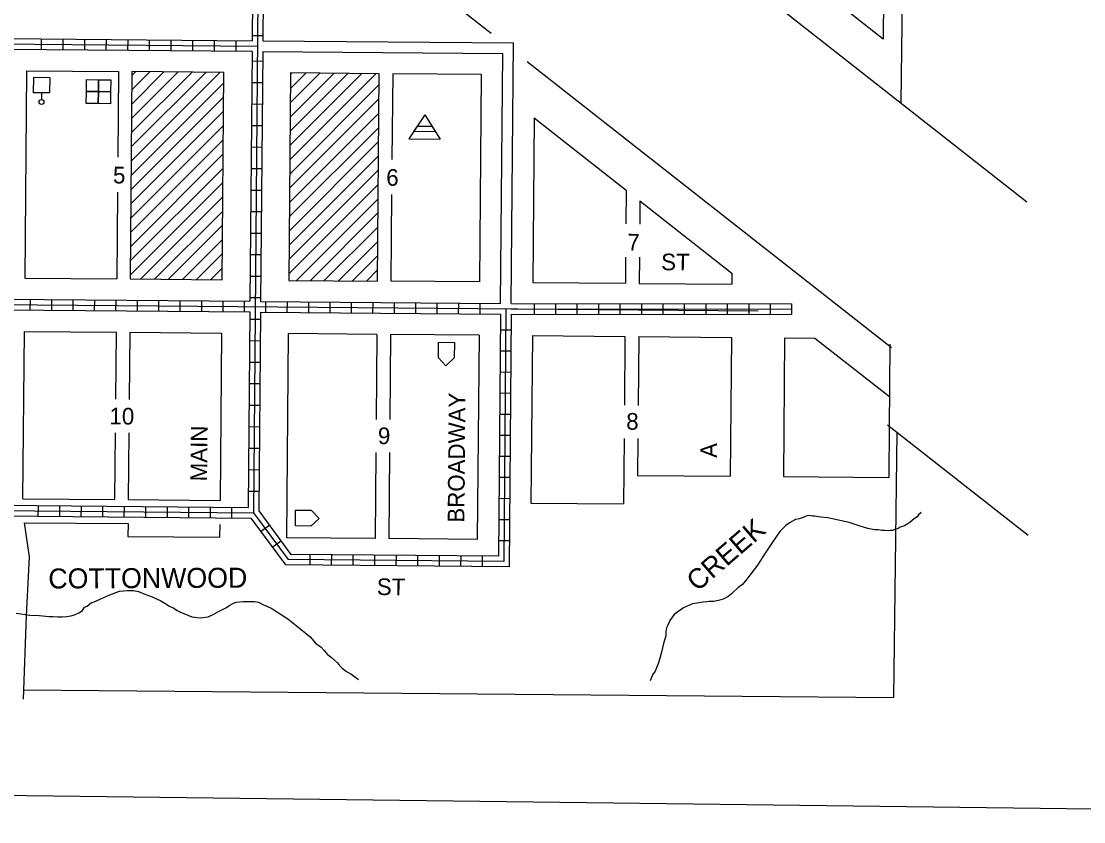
# Model space of a CAD drawing. Extents: x 1341407 to 2320954, y 15675363 to 16353278.
# Drawn here: x 1353008 to 1354603, y 15780344 to 15781546 of the extents above; entities that cross this region are included whole.
import ezdxf

# ---------------------------------------------------------------- set-up
doc = ezdxf.new("R2010")
doc.units = 0
for name, color, linetype in [('L10', 7, 'Continuous'), ('L13', 7, 'Continuous'), ('L14', 7, 'Continuous'), ('L18', 7, 'Continuous'), ('L2', 7, 'Continuous'), ('L23', 7, 'Continuous'), ('L5', 7, 'Continuous'), ('L6', 7, 'Continuous'), ('L7', 7, 'Continuous'), ('L9', 7, 'Continuous')]:
    doc.layers.add(name, color=color, linetype=linetype)

msp = doc.modelspace()

# ---------------------------------------------------------------- linework, layer by layer
at = {"layer": 'L10'}
for p, q in [((1353038.6, 15781438.1), (1353038.6, 15781428.1)), ((1353613.8, 15781405.2), (1353589.9, 15781369.1)), ((1353613.8, 15781405.2), (1353636.7, 15781368.6)), ((1353589.9, 15781369.1), (1353636.7, 15781368.6))]:
    msp.add_line(p, q, dxfattribs=at)
for points in [[(1353050.8, 15781461.4), (1353050.6, 15781438), (1353026.7, 15781438.2), (1353026.9, 15781461.7)], [(1353105.9, 15781440.2), (1353106.2, 15781458.1), (1353124.1, 15781457.9), (1353123.9, 15781440)], [(1353123.9, 15781440), (1353124.1, 15781457.9), (1353142.5, 15781457.7), (1353142.3, 15781439.7)], [(1353105.7, 15781422.3), (1353105.9, 15781440.2), (1353123.9, 15781440), (1353123.6, 15781422.1)], [(1353123.6, 15781422.1), (1353123.9, 15781440), (1353142.3, 15781439.7), (1353142.1, 15781421.8)], [(1353602.7, 15781388.4), (1353624.4, 15781388.1), (1353629.8, 15781379.6), (1353597.1, 15781380)], [(1353658.3, 15781063.6), (1353658.1, 15781040.2), (1353645.6, 15781028.3), (1353634.2, 15781040.4), (1353634.4, 15781063.8)], [(1353419.8, 15780811.9), (1353443.2, 15780811.7), (1353455, 15780799.2), (1353442.9, 15780787.8), (1353419.5, 15780788)]]:
    msp.add_lwpolyline(points, close=True, dxfattribs=at)
msp.add_circle((1353038.5, 15781424.4), 3.74, dxfattribs=at)
at = {"layer": 'L13'}
msp.add_lwpolyline([(1356221.1, 15783766.4), (1349415.6, 15783851.5), (1349372.8, 15780429), (1356178.3, 15780343.9)], close=True, dxfattribs=at)
at = {"layer": 'L14'}
for p, q in [((1353173.1, 15781335.6), (1353306.4, 15781468.9)), ((1353173.3, 15781357), (1353285.4, 15781469.1)), ((1353173.5, 15781378.4), (1353264.4, 15781469.2)), ((1353173.7, 15781399.8), (1353243.3, 15781469.4)), ((1353173.9, 15781421.2), (1353222.3, 15781469.6)), ((1353174, 15781442.6), (1353201.3, 15781469.8)), ((1353174.2, 15781464), (1353180.2, 15781470)), ((1353411.1, 15781337.7), (1353540.3, 15781466.9)), ((1353411.3, 15781359.1), (1353519.3, 15781467.1)), ((1353411.5, 15781380.5), (1353498.2, 15781467.2)), ((1353411.7, 15781401.9), (1353477.2, 15781467.4)), ((1353411.9, 15781423.3), (1353456.2, 15781467.6)), ((1353412.1, 15781444.7), (1353435.1, 15781467.8)), ((1353412.2, 15781466.1), (1353414.1, 15781468)), ((1353172.9, 15781314.2), (1353312.1, 15781453.4)), ((1353411, 15781316.3), (1353545.1, 15781450.5)), ((1353172.8, 15781292.8), (1353312, 15781432)), ((1353410.8, 15781294.9), (1353544.9, 15781429.1)), ((1353172.6, 15781271.4), (1353311.8, 15781410.6)), ((1353410.6, 15781273.5), (1353544.7, 15781407.7)), ((1353172.4, 15781250), (1353311.6, 15781389.2)), ((1353410.4, 15781252.1), (1353544.6, 15781386.3)), ((1353172.2, 15781228.6), (1353311.4, 15781367.8)), ((1353410.2, 15781230.7), (1353544.4, 15781364.9)), ((1353172, 15781207.2), (1353311.2, 15781346.4)), ((1353410, 15781209.3), (1353544.2, 15781343.5)), ((1353171.8, 15781185.8), (1353311, 15781325)), ((1353409.9, 15781187.9), (1353544, 15781322.1)), ((1353171.7, 15781164.4), (1353310.9, 15781303.6)), ((1353409.7, 15781166.6), (1353543.8, 15781300.7)), ((1353187.1, 15781158.6), (1353310.7, 15781282.2)), ((1353421, 15781156.6), (1353543.6, 15781279.3)), ((1353208.1, 15781158.5), (1353310.5, 15781260.8)), ((1353442, 15781156.5), (1353543.5, 15781257.9)), ((1353229.2, 15781158.3), (1353310.3, 15781239.4)), ((1353463, 15781156.3), (1353543.3, 15781236.5)), ((1353250.2, 15781158.1), (1353310.1, 15781218)), ((1353484.1, 15781156.1), (1353543.1, 15781215.1)), ((1353271.2, 15781157.9), (1353309.9, 15781196.6)), ((1353505.1, 15781155.9), (1353542.9, 15781193.7)), ((1353292.3, 15781157.7), (1353309.8, 15781175.2)), ((1353526.1, 15781155.7), (1353542.7, 15781172.3))]:
    msp.add_line(p, q, dxfattribs=at)
for points in [[(1353174.3, 15781470), (1353171.6, 15781158.8), (1353309.6, 15781157.6), (1353312.3, 15781468.8)], [(1353412.3, 15781468), (1353409.6, 15781156.7), (1353542.6, 15781155.6), (1353545.2, 15781466.8)]]:
    msp.add_lwpolyline(points, close=True, dxfattribs=at)
at = {"layer": 'L18'}
for p, q in [((1354310.4, 15782521.3), (1354301.8, 15781518.6)), ((1353424.7, 15782132.7), (1354517.6, 15781274.8)), ((1353420, 15781758), (1353713.4, 15781527.7)), ((1354301.8, 15781518.6), (1354142.5, 15781644.6)), ((1353767.3, 15781485.3), (1354314.2, 15781056)), ((1353016.2, 15781471.4), (1353013.5, 15781160.1)), ((1353016.2, 15781471.4), (1353154.2, 15781470.2)), ((1353154.2, 15781470.2), (1353153.1, 15781341.4)), ((1353565.6, 15781466.7), (1353564.5, 15781337.9)), ((1353698.6, 15781465.5), (1353565.6, 15781466.7)), ((1353698.6, 15781465.5), (1353695.9, 15781154.3)), ((1353778, 15781400.7), (1353775.9, 15781153.6)), ((1353778, 15781400.7), (1353916.1, 15781292.3)), ((1353152.6, 15781289.1), (1353151.5, 15781159)), ((1353916.1, 15781292.3), (1353915.6, 15781241.4)), ((1353564, 15781285.6), (1353562.9, 15781155.4)), ((1353936.7, 15781276.1), (1353936.4, 15781241.2)), ((1353936.7, 15781276.1), (1354074.7, 15781167.7)), ((1353915.2, 15781191.6), (1353914.9, 15781152.4)), ((1353935.9, 15781191.5), (1353935.6, 15781152.2)), ((1353013.5, 15781160.1), (1353151.5, 15781158.9)), ((1354074.7, 15781167.7), (1354074.6, 15781151.1)), ((1353695.9, 15781154.3), (1353562.9, 15781155.4)), ((1353010.7, 15780828.8), (1353012.9, 15781080.1)), ((1353012.9, 15781080.1), (1353150.9, 15781078.9)), ((1353150, 15780978.1), (1353150.9, 15781078.9)), ((1353170.9, 15781078.8), (1353170.1, 15780978)), ((1353170.9, 15781078.8), (1353308.9, 15781077.6)), ((1353308.9, 15781077.6), (1353306.8, 15780826.3)), ((1353408.9, 15781076.7), (1353406.3, 15780770.4)), ((1353541.9, 15781075.6), (1353408.9, 15781076.7)), ((1353541.9, 15781075.6), (1353540.8, 15780948)), ((1353562.2, 15781075.4), (1353561.1, 15780947.8)), ((1353695.2, 15781074.3), (1353562.2, 15781075.4)), ((1353695.2, 15781074.3), (1353692.6, 15780767.9)), ((1353775.2, 15781073.7), (1353773.1, 15780822.3)), ((1353914.2, 15781072.5), (1353913.3, 15780969.1)), ((1353934.9, 15781072.3), (1353934, 15780968.9)), ((1354073.9, 15781071.1), (1354072.1, 15780862.7)), ((1354153.9, 15781070.4), (1354152.1, 15780862)), ((1354199.2, 15781070), (1354311.2, 15780982.1)), ((1354311.9, 15781060.8), (1354310.8, 15780935)), ((1354308.5, 15780939.8), (1354519.4, 15780774.2)), ((1354310.9, 15780938), (1354310.2, 15780860.7)), ((1353148.7, 15780827.6), (1353149.6, 15780927.7)), ((1353169.6, 15780927.6), (1353168.8, 15780827.5)), ((1353912.9, 15780919.3), (1353912, 15780821.1)), ((1353933.6, 15780919.1), (1353933.1, 15780863.9)), ((1353540.4, 15780898.3), (1353539.3, 15780769.2)), ((1353560.7, 15780898.1), (1353559.6, 15780769.1)), ((1353010.7, 15780828.8), (1353148.7, 15780827.6)), ((1353168.8, 15780827.5), (1353306.8, 15780826.3)), ((1353012.6, 15780792.8), (1353168.5, 15780791.5)), ((1353168.5, 15780791.5), (1353168.3, 15780772.4)), ((1353306.3, 15780771.2), (1353306.5, 15780790.3)), ((1353168.3, 15780772.4), (1353306.3, 15780771.2)), ((1353539.3, 15780769.2), (1353406.3, 15780770.4)), ((1353692.6, 15780767.9), (1353559.6, 15780769.1))]:
    msp.add_line(p, q, dxfattribs=at)
msp.add_lwpolyline([(1353012.6, 15780792.8), (1353019.8, 15780741.6), (1353015.6, 15780652.9), (1353011, 15780527.8)], dxfattribs=at)
at = {"layer": 'L2'}
for p, q in [((1354346.2, 15782931.3), (1354328.2, 15781423.5)), ((1354322.3, 15780929), (1354317.5, 15780530.7)), ((1353011.5, 15780541.9), (1354317.5, 15780530.7))]:
    msp.add_line(p, q, dxfattribs=at)
at = {"layer": 'L5'}
for p, q in [((1353377.6, 15783262), (1353356.6, 15780807.9)), ((1353360.6, 15782210.5), (1353354.7, 15781516.5)), ((1353376.5, 15782198), (1353370.7, 15781516.3)), ((1351706.5, 15781522.6), (1353362.6, 15781508.4)), ((1352984.6, 15781519.7), (1353354.7, 15781516.5)), ((1353038, 15781519.3), (1353037.8, 15781503.1)), ((1353070.4, 15781519), (1353070.3, 15781502.8)), ((1353102.9, 15781518.8), (1353102.8, 15781502.5)), ((1353135.4, 15781518.5), (1353135.2, 15781502.2)), ((1353167.9, 15781518.2), (1353167.7, 15781502)), ((1353200.3, 15781517.9), (1353200.2, 15781501.7)), ((1353232.8, 15781517.7), (1353232.7, 15781501.4)), ((1353265.3, 15781517.4), (1353265.1, 15781501.1)), ((1353297.7, 15781517.1), (1353297.6, 15781500.9)), ((1353330.2, 15781516.8), (1353330.1, 15781500.6)), ((1353354.7, 15781524.2), (1353370.8, 15781524.1)), ((1352984.5, 15781503.7), (1353354.5, 15781500.5)), ((1353354.5, 15781500.5), (1353351.3, 15781125.3)), ((1353370.5, 15781500.4), (1353367.3, 15781125.1)), ((1353354.4, 15781486.1), (1353370.5, 15781485.9)), ((1353354.1, 15781453.8), (1353370.2, 15781453.6)), ((1353353.8, 15781421.5), (1353369.9, 15781421.3)), ((1353353.5, 15781389.2), (1353369.7, 15781389)), ((1353353.2, 15781356.9), (1353369.4, 15781356.8)), ((1353353, 15781324.6), (1353369.1, 15781324.5)), ((1353352.7, 15781292.3), (1353368.8, 15781292.2)), ((1353352.4, 15781260), (1353368.6, 15781259.9)), ((1353352.1, 15781227.7), (1353368.3, 15781227.6)), ((1353351.9, 15781195.4), (1353368, 15781195.3)), ((1353351.6, 15781163.1), (1353367.7, 15781163)), ((1353775.9, 15781153.6), (1353914.9, 15781152.4)), ((1353935.6, 15781152.2), (1354074.6, 15781151)), ((1351703.2, 15781131.3), (1354114.2, 15781110.8)), ((1352981.3, 15781128.4), (1353351.3, 15781125.3)), ((1353021.3, 15781128.1), (1353021.2, 15781112.1)), ((1353351.3, 15781130.8), (1353367.5, 15781130.7)), ((1352981.1, 15781112.4), (1353351.2, 15781109.3)), ((1353053.5, 15781127.9), (1353053.3, 15781111.8)), ((1353085.6, 15781127.6), (1353085.5, 15781111.5)), ((1353117.8, 15781127.3), (1353117.6, 15781111.2)), ((1353149.9, 15781127), (1353149.8, 15781111)), ((1353182.1, 15781126.8), (1353181.9, 15781110.7)), ((1353214.2, 15781126.5), (1353214.1, 15781110.4)), ((1353246.3, 15781126.2), (1353246.2, 15781110.1)), ((1353278.5, 15781125.9), (1353278.4, 15781109.9)), ((1353310.6, 15781125.7), (1353310.5, 15781109.6)), ((1353342.8, 15781125.4), (1353342.7, 15781109.3)), ((1353367.3, 15781125.1), (1353727.6, 15781122.1)), ((1353374.9, 15781125.1), (1353374.8, 15781109)), ((1353407.1, 15781124.8), (1353406.9, 15781108.8)), ((1353439.2, 15781124.6), (1353439.1, 15781108.5)), ((1353471.4, 15781124.3), (1353471.2, 15781108.2)), ((1353503.5, 15781124), (1353503.4, 15781107.9)), ((1353535.7, 15781123.7), (1353535.5, 15781107.7)), ((1353567.8, 15781123.5), (1353567.7, 15781107.4)), ((1353600, 15781123.2), (1353599.8, 15781107.1)), ((1353632.1, 15781122.9), (1353632, 15781106.8)), ((1353664.3, 15781122.6), (1353664.1, 15781106.6)), ((1353696.4, 15781122.4), (1353696.3, 15781106.3)), ((1353735.6, 15781114), (1353732.3, 15780734.6)), ((1353743.5, 15781113.9), (1354164.4, 15781113.4)), ((1353743.6, 15781121.9), (1354164.4, 15781121.4)), ((1353777.8, 15781121.9), (1353777.7, 15781105.8)), ((1353810, 15781121.8), (1353810, 15781105.7)), ((1353842.2, 15781121.8), (1353842.2, 15781105.7)), ((1353874.4, 15781121.8), (1353874.4, 15781105.7)), ((1353906.6, 15781121.7), (1353906.6, 15781105.6)), ((1353938.8, 15781121.7), (1353938.8, 15781105.6)), ((1353971.1, 15781121.6), (1353971, 15781105.5)), ((1354003.3, 15781121.6), (1354003.3, 15781105.5)), ((1354035.5, 15781121.6), (1354035.5, 15781105.5)), ((1354067.7, 15781121.5), (1354067.7, 15781105.4)), ((1354099.9, 15781121.5), (1354099.9, 15781105.4)), ((1354132.1, 15781121.5), (1354132.1, 15781105.3)), ((1354164.4, 15781121.4), (1354164.3, 15781105.3)), ((1353351.2, 15781109.3), (1353348.7, 15780815.9)), ((1353351, 15781098.6), (1353367.2, 15781098.4)), ((1353367.2, 15781109.1), (1353364.6, 15780810.5)), ((1353367.2, 15781109.1), (1353727.5, 15781106.1)), ((1353727.5, 15781106.1), (1353724.4, 15780742.7)), ((1353743.5, 15781105.9), (1353740.2, 15780726.6)), ((1353743.5, 15781105.9), (1354164.3, 15781105.4)), ((1353727.4, 15781082.4), (1353743.2, 15781082.3)), ((1353350.8, 15781066.3), (1353366.9, 15781066.1)), ((1353775.2, 15781073.7), (1353914.2, 15781072.5)), ((1353934.9, 15781072.3), (1354073.9, 15781071.1)), ((1354153.9, 15781070.4), (1354199.2, 15781070)), ((1353727.1, 15781050.8), (1353742.9, 15781050.7)), ((1353350.5, 15781034), (1353366.6, 15781033.8)), ((1353726.9, 15781019.2), (1353742.7, 15781019.1)), ((1353350.2, 15781001.7), (1353366.4, 15781001.6)), ((1353726.6, 15780987.6), (1353742.4, 15780987.5)), ((1353349.9, 15780969.4), (1353366.1, 15780969.3)), ((1353726.3, 15780956), (1353742.1, 15780955.8)), ((1353349.7, 15780937.1), (1353365.8, 15780937)), ((1353726, 15780924.4), (1353741.8, 15780924.2)), ((1353349.4, 15780904.8), (1353365.5, 15780904.7)), ((1353725.8, 15780892.8), (1353741.6, 15780892.6)), ((1353349.1, 15780872.5), (1353365.2, 15780872.4)), ((1353725.5, 15780861.1), (1353741.3, 15780861)), ((1353933.1, 15780863.9), (1354072.1, 15780862.7)), ((1354152.1, 15780862), (1354310.2, 15780860.7)), ((1353348.8, 15780840.2), (1353365, 15780840.1)), ((1353725.2, 15780829.5), (1353741, 15780829.4)), ((1352226.5, 15780817.5), (1353356.6, 15780807.9)), ((1352978.6, 15780819.1), (1353348.7, 15780815.9)), ((1353033.7, 15780802.6), (1353033.8, 15780818.7)), ((1353066, 15780802.3), (1353066.1, 15780818.4)), ((1353098.2, 15780802), (1353098.4, 15780818.2)), ((1353130.5, 15780801.7), (1353130.7, 15780817.9)), ((1353162.8, 15780801.5), (1353163, 15780817.6)), ((1353195.1, 15780801.2), (1353195.3, 15780817.3)), ((1353227.4, 15780800.9), (1353227.5, 15780817.1)), ((1353259.7, 15780800.6), (1353259.8, 15780816.8)), ((1353292, 15780800.4), (1353292.1, 15780816.5)), ((1353324.3, 15780800.1), (1353324.4, 15780816.2)), ((1353364.6, 15780810.5), (1353412.9, 15780745.3)), ((1353773, 15780822.3), (1353912, 15780821.1)), ((1352978.8, 15780803.1), (1353352.6, 15780799.9)), ((1353352.6, 15780799.9), (1353404.8, 15780729.4)), ((1353725, 15780797.9), (1353740.8, 15780797.8)), ((1353368.2, 15780780), (1353379.9, 15780788.7)), ((1353385.6, 15780756.5), (1353397.3, 15780765.2)), ((1353724.7, 15780766.3), (1353740.5, 15780766.2)), ((1353724.4, 15780742.7), (1353412.9, 15780745.3)), ((1353740.2, 15780726.6), (1353404.8, 15780729.4)), ((1353732.3, 15780734.6), (1353408.8, 15780737.4)), ((1353441.2, 15780745.2), (1353441.1, 15780729)), ((1353473.6, 15780744.9), (1353473.4, 15780728.7)), ((1353505.9, 15780744.6), (1353505.8, 15780728.5)), ((1353538.3, 15780744.4), (1353538.2, 15780728.2)), ((1353570.6, 15780744.1), (1353570.5, 15780727.9)), ((1353603, 15780743.8), (1353602.9, 15780727.6)), ((1353635.3, 15780743.5), (1353635.2, 15780727.4)), ((1353667.7, 15780743.3), (1353667.6, 15780727.1)), ((1353700, 15780743), (1353699.9, 15780726.8))]:
    msp.add_line(p, q, dxfattribs=at)
msp.add_lwpolyline([(1353356.6, 15780807.9), (1353408.8, 15780737.4)], dxfattribs=at)
at = {"layer": 'L6'}
for p, q in [((1353370.7, 15781516.3), (1353747, 15781513.1)), ((1353743.6, 15781121.9), (1353747, 15781513.1)), ((1353370.5, 15781500.4), (1353730.8, 15781497.3)), ((1353727.6, 15781122.1), (1353730.8, 15781497.3))]:
    msp.add_line(p, q, dxfattribs=at)
at = {"layer": 'L7'}
for points in [[(1354358.6, 15780808.4), (1354355, 15780804.5), (1354352.9, 15780801.8), (1354350.1, 15780800.3), (1354345.6, 15780796.7), (1354341.7, 15780793.2), (1354338.9, 15780791.1), (1354333.8, 15780788.4), (1354327.5, 15780786.3), (1354324.4, 15780784.2), (1354319.3, 15780782.5), (1354315.7, 15780781.3), (1354311.8, 15780781), (1354309.1, 15780780.7), (1354304, 15780781), (1354300.1, 15780781), (1354294.4, 15780782), (1354289, 15780782.3), (1354278.8, 15780784.4), (1354267.1, 15780787.8), (1354250.6, 15780793), (1354227.8, 15780798.2), (1354218.8, 15780800), (1354208, 15780801.2), (1354204.1, 15780801.6), (1354199, 15780802.8), (1354195.7, 15780802.8), (1354190.9, 15780803.7), (1354185.7, 15780802.6), (1354181.8, 15780800.8), (1354175.8, 15780798.7), (1354170.1, 15780797.5), (1354165.5, 15780795.1), (1354161, 15780792.5), (1354155.9, 15780788.9), (1354151.6, 15780784.7), (1354146.8, 15780779.6), (1354135.5, 15780763.8), (1354124.6, 15780747), (1354113, 15780729.1), (1354101.5, 15780714.1), (1354097.2, 15780708.1), (1354089.9, 15780699.7), (1354084.8, 15780695.9), (1354073.9, 15780686), (1354068.7, 15780681.5), (1354064.5, 15780679.5), (1354061.8, 15780678), (1354054.6, 15780676.2), (1354047.6, 15780674.4), (1354040.7, 15780674.8), (1354037.1, 15780673.9), (1354031.7, 15780673.6), (1354015.8, 15780671), (1354001.9, 15780665.3), (1353988.3, 15780655.2), (1353981.6, 15780645.9), (1353978.5, 15780639), (1353976.7, 15780635.1), (1353975.4, 15780629.1), (1353975.4, 15780622.8), (1353973.8, 15780616.5), (1353972.3, 15780611.4), (1353970.4, 15780605.1), (1353969.2, 15780598.5), (1353967.3, 15780590.8), (1353964.6, 15780582.7), (1353961.5, 15780575.2), (1353959.6, 15780570.1), (1353955.7, 15780564.7), (1353953.9, 15780560.5), (1353952.3, 15780555.4)], [(1353000.6, 15780657.2), (1353021, 15780654.1), (1353034.8, 15780653.4), (1353049.9, 15780652.1), (1353056.2, 15780652.1), (1353062.8, 15780651.5), (1353069.4, 15780651.8), (1353076.3, 15780652.3), (1353082.3, 15780652.9), (1353088, 15780654.7), (1353094.7, 15780657.6), (1353099.8, 15780661.2), (1353103.2, 15780666), (1353107.1, 15780667.8), (1353113.4, 15780672.9), (1353117.7, 15780674), (1353127.3, 15780678.8), (1353140.9, 15780684.7), (1353155.4, 15780690.1), (1353167.7, 15780691.2), (1353176.7, 15780691.2), (1353183.9, 15780689.7), (1353193.8, 15780685.4), (1353204.6, 15780681.8), (1353210.3, 15780679), (1353217.8, 15780675.4), (1353223.7, 15780672.1), (1353229.7, 15780668.1), (1353237.2, 15780664.5), (1353242.3, 15780660.9), (1353246.2, 15780659.1), (1353263.9, 15780651.5), (1353277.1, 15780650.2), (1353288.5, 15780651.4), (1353296.1, 15780655.2), (1353303.3, 15780659.1), (1353316, 15780665.7), (1353321.4, 15780668.9), (1353326.8, 15780672.2), (1353330.5, 15780673.7), (1353335.9, 15780674), (1353341, 15780674.6), (1353346.7, 15780674.8), (1353352.7, 15780674.8), (1353358.7, 15780674.5), (1353364.4, 15780673.6), (1353370.7, 15780670.2), (1353376.7, 15780667.8), (1353384.2, 15780664.2), (1353387.2, 15780662), (1353408.4, 15780648.4), (1353425.7, 15780634.3), (1353441.9, 15780621.3), (1353449.9, 15780612.2), (1353458.3, 15780606.2), (1353463, 15780600.8), (1353467.5, 15780595.4), (1353473.5, 15780591.1), (1353478.2, 15780586.6), (1353482.7, 15780582.4), (1353486, 15780578.5), (1353489.6, 15780574.6), (1353496.2, 15780569.7), (1353502.7, 15780566.1), (1353506.6, 15780562.8), (1353514.4, 15780557.6)]]:
    msp.add_lwpolyline(points, dxfattribs=at)

# ---------------------------------------------------------------- texts
at = {"layer": 'L23'}
for s, p in [('5', (1353145.7, 15781302.3)), ('6', (1353555.8, 15781298.8)), ('7', (1353917.8, 15781201.6)), ('10', (1353140.4, 15780940.6)), ('8', (1353916, 15780932.6)), ('9', (1353543.3, 15780910.9))]:
    msp.add_text(s, height=25, rotation=359.2837, dxfattribs=at).set_placement(p)
at = {"layer": 'L7'}
for s, rotation, p in [('CREEK', 40.808, (1354022.9, 15780688.4)), ('COTTONWOOD', 0.2447, (1353048.8, 15780694.1))]:
    msp.add_text(s, height=30, rotation=rotation, dxfattribs=at).set_placement(p)
at = {"layer": 'L9'}
for s, rotation, p in [('ST', 359.5095, (1353968.5, 15781171.9)), ('BROADWAY', 89.51, (1353673.1, 15780792.9)), ('MAIN', 89.5121, (1353287, 15780854.9)), ('A', 89.5107, (1354052.4, 15780890.2)), ('ST', 359.5095, (1353541.7, 15780684.3))]:
    msp.add_text(s, height=25, rotation=rotation, dxfattribs=at).set_placement(p)

doc.saveas('drawing.dxf')
